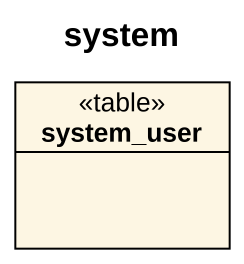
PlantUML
@startuml
title system
hide circle
hide empty members
class system_user <<table>>
@enduml
